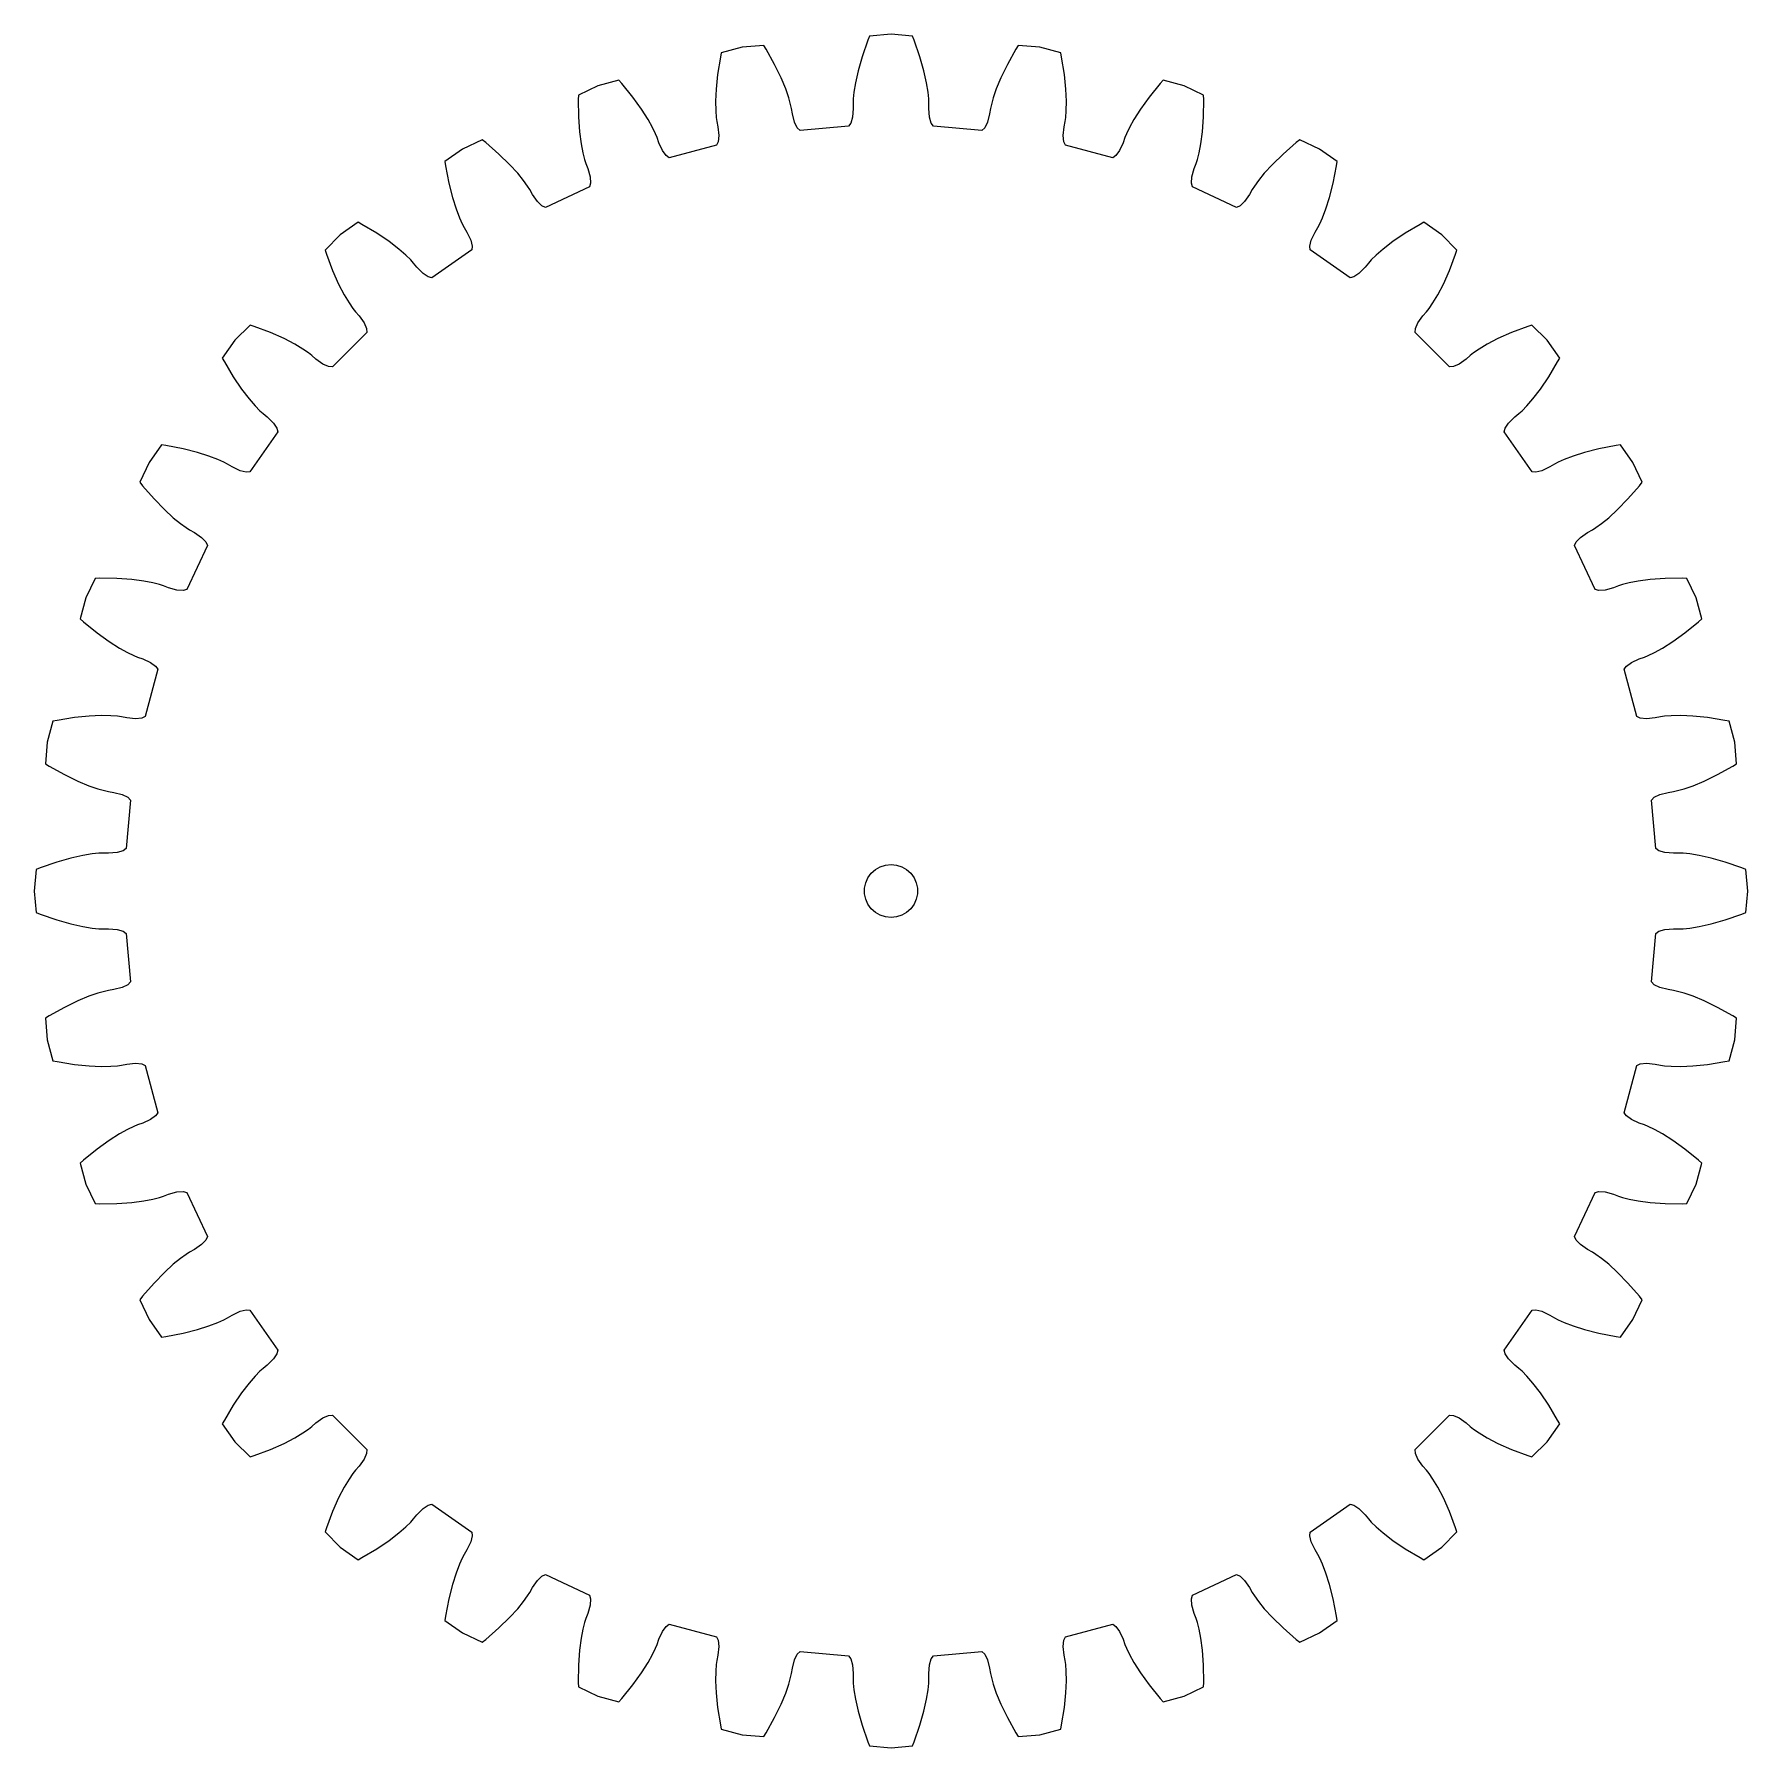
# Model space of a CAD drawing. Header units: metres. Extents: x -48.4 to 48.4, y -48.4 to 48.4.
import ezdxf

# ---------------------------------------------------------------- set-up
doc = ezdxf.new("R2010")
doc.units = ezdxf.units.M

msp = doc.modelspace()

# ---------------------------------------------------------------- linework, layer by layer
for p, q in [((0, 48.383), (-1.218, 48.277)), ((1.218, 48.277), (0, 48.383)), ((-8.402, 47.648), (-9.582, 47.332)), ((-7.184, 47.755), (-8.402, 47.648)), ((-7.049, 47.542), (-7.184, 47.755)), ((-6.57, 46.681), (-7.049, 47.542)), ((-1.314, 48.044), (-1.635, 47.113)), ((-1.218, 48.277), (-1.314, 48.044)), ((1.314, 48.044), (1.218, 48.277)), ((1.635, 47.113), (1.314, 48.044)), ((7.049, 47.542), (6.57, 46.681)), ((7.184, 47.755), (7.049, 47.542)), ((8.402, 47.648), (7.184, 47.755)), ((9.582, 47.332), (8.402, 47.648)), ((-9.636, 47.086), (-9.792, 46.113)), ((-9.582, 47.332), (-9.636, 47.086)), ((-6.208, 45.929), (-6.57, 46.681)), ((-1.635, 47.113), (-1.862, 46.309)), ((1.862, 46.309), (1.635, 47.113)), ((6.57, 46.681), (6.208, 45.929)), ((9.636, 47.086), (9.582, 47.332)), ((9.792, 46.113), (9.636, 47.086)), ((-15.367, 45.782), (-16.548, 45.465)), ((-15.197, 45.596), (-15.367, 45.782)), ((-14.577, 44.831), (-15.197, 45.596)), ((-9.792, 46.113), (-9.875, 45.282)), ((-5.948, 45.296), (-6.208, 45.929)), ((-2.008, 45.641), (-2.092, 45.114)), ((-1.862, 46.309), (-2.008, 45.641)), ((2.008, 45.641), (1.862, 46.309)), ((2.092, 45.114), (2.008, 45.641)), ((6.208, 45.929), (5.948, 45.296)), ((9.875, 45.282), (9.792, 46.113)), ((15.197, 45.596), (14.577, 44.831)), ((15.367, 45.782), (15.197, 45.596)), ((16.548, 45.465), (15.367, 45.782)), ((-17.656, 44.949), (-17.666, 44.697)), ((-17.666, 44.697), (-17.65, 43.712)), ((-16.548, 45.465), (-17.656, 44.949)), ((-14.089, 44.153), (-14.577, 44.831)), ((-9.875, 45.282), (-9.903, 44.599)), ((-9.903, 44.599), (-9.895, 44.066)), ((-5.773, 44.792), (-5.948, 45.296)), ((-5.67, 44.424), (-5.773, 44.792)), ((-2.13, 44.733), (-2.14, 44.501)), ((-2.092, 45.114), (-2.13, 44.733)), ((2.13, 44.733), (2.092, 45.114)), ((2.14, 44.501), (2.13, 44.733)), ((5.773, 44.792), (5.67, 44.424)), ((5.948, 45.296), (5.773, 44.792)), ((9.903, 44.599), (9.875, 45.282)), ((9.895, 44.066), (9.903, 44.599)), ((14.577, 44.831), (14.089, 44.153)), ((17.656, 44.949), (16.548, 45.465)), ((17.65, 43.712), (17.666, 44.697)), ((17.666, 44.697), (17.656, 44.949)), ((-17.65, 43.712), (-17.588, 42.88)), ((-13.723, 43.575), (-14.089, 44.153)), ((-13.464, 43.109), (-13.723, 43.575)), ((-9.895, 44.066), (-9.866, 43.684)), ((-9.866, 43.684), (-9.835, 43.453)), ((-5.62, 44.196), (-5.67, 44.424)), ((-5.571, 43.893), (-5.62, 44.196)), ((-5.449, 43.417), (-5.571, 43.893)), ((-2.173, 43.704), (-2.267, 43.369)), ((-2.135, 44.193), (-2.173, 43.704)), ((-2.14, 44.501), (-2.135, 44.193)), ((2.135, 44.193), (2.14, 44.501)), ((2.173, 43.704), (2.135, 44.193)), ((2.267, 43.369), (2.173, 43.704)), ((5.571, 43.893), (5.449, 43.417)), ((5.62, 44.196), (5.571, 43.893)), ((5.67, 44.424), (5.62, 44.196)), ((9.835, 43.453), (9.866, 43.684)), ((9.866, 43.684), (9.895, 44.066)), ((13.723, 43.575), (13.464, 43.109)), ((14.089, 44.153), (13.723, 43.575)), ((17.588, 42.88), (17.65, 43.712)), ((-17.588, 42.88), (-17.497, 42.202)), ((-13.298, 42.764), (-13.464, 43.109)), ((-13.209, 42.549), (-13.298, 42.764)), ((-9.835, 43.453), (-9.777, 43.151)), ((-9.777, 43.151), (-9.729, 42.662)), ((-9.729, 42.662), (-9.764, 42.317)), ((-5.298, 43.104), (-5.449, 43.417)), ((-5.139, 42.956), (-5.298, 43.104)), ((-2.398, 43.196), (-5.139, 42.956)), ((-2.267, 43.369), (-2.398, 43.196)), ((2.398, 43.196), (2.267, 43.369)), ((5.139, 42.956), (2.398, 43.196)), ((5.298, 43.104), (5.139, 42.956)), ((5.449, 43.417), (5.298, 43.104)), ((9.729, 42.662), (9.777, 43.151)), ((9.764, 42.317), (9.729, 42.662)), ((9.777, 43.151), (9.835, 43.453)), ((13.298, 42.764), (13.209, 42.549)), ((13.464, 43.109), (13.298, 42.764)), ((17.497, 42.202), (17.588, 42.88)), ((-24.192, 41.901), (-25.193, 41.2)), ((-23.084, 42.418), (-24.192, 41.901)), ((-22.884, 42.264), (-23.084, 42.418)), ((-22.14, 41.618), (-22.884, 42.264)), ((-21.542, 41.036), (-22.14, 41.618)), ((-17.497, 42.202), (-17.396, 41.678)), ((-17.396, 41.678), (-17.302, 41.307)), ((-13.109, 42.258), (-13.209, 42.549)), ((-12.905, 41.811), (-13.109, 42.258)), ((-12.703, 41.529), (-12.905, 41.811)), ((-9.863, 42.123), (-12.52, 41.411)), ((-9.764, 42.317), (-9.863, 42.123)), ((9.863, 42.123), (9.764, 42.317)), ((12.52, 41.411), (9.863, 42.123)), ((12.905, 41.811), (12.703, 41.529)), ((13.109, 42.258), (12.905, 41.811)), ((13.209, 42.549), (13.109, 42.258)), ((17.302, 41.307), (17.396, 41.678)), ((17.396, 41.678), (17.497, 42.202)), ((22.14, 41.618), (21.542, 41.036)), ((22.884, 42.264), (22.14, 41.618)), ((23.084, 42.418), (22.884, 42.264)), ((24.192, 41.901), (23.084, 42.418)), ((25.193, 41.2), (24.192, 41.901)), ((-25.193, 41.2), (-25.16, 40.95)), ((-25.16, 40.95), (-24.973, 39.983)), ((-21.081, 40.53), (-21.542, 41.036)), ((-17.302, 41.307), (-17.231, 41.085)), ((-17.231, 41.085), (-17.121, 40.798)), ((-17.121, 40.798), (-16.99, 40.325)), ((-12.52, 41.411), (-12.703, 41.529)), ((12.703, 41.529), (12.52, 41.411)), ((16.99, 40.325), (17.121, 40.798)), ((17.121, 40.798), (17.231, 41.085)), ((17.231, 41.085), (17.302, 41.307)), ((21.542, 41.036), (21.081, 40.53)), ((24.973, 39.983), (25.16, 40.95)), ((25.16, 40.95), (25.193, 41.2)), ((-24.973, 39.983), (-24.767, 39.174)), ((-20.745, 40.116), (-21.081, 40.53)), ((-20.522, 39.805), (-20.745, 40.116)), ((-20.397, 39.609), (-20.522, 39.805)), ((-17.027, 39.77), (-19.521, 38.607)), ((-16.964, 39.979), (-17.027, 39.77)), ((-16.99, 40.325), (-16.964, 39.979)), ((16.964, 39.979), (16.99, 40.325)), ((17.027, 39.77), (16.964, 39.979)), ((19.521, 38.607), (17.027, 39.77)), ((20.522, 39.805), (20.397, 39.609)), ((20.745, 40.116), (20.522, 39.805)), ((21.081, 40.53), (20.745, 40.116)), ((24.767, 39.174), (24.973, 39.983)), ((-24.767, 39.174), (-24.56, 38.522)), ((-20.248, 39.34), (-20.397, 39.609)), ((-19.969, 38.935), (-20.248, 39.34)), ((-19.721, 38.693), (-19.969, 38.935)), ((19.969, 38.935), (19.721, 38.693)), ((20.248, 39.34), (19.969, 38.935)), ((20.397, 39.609), (20.248, 39.34)), ((24.56, 38.522), (24.767, 39.174)), ((-30.099, 37.765), (-31.1, 37.064)), ((-29.875, 37.648), (-30.099, 37.765)), ((-24.56, 38.522), (-24.369, 38.024)), ((-24.369, 38.024), (-24.212, 37.675)), ((-19.521, 38.607), (-19.721, 38.693)), ((19.721, 38.693), (19.521, 38.607)), ((24.212, 37.675), (24.369, 38.024)), ((24.369, 38.024), (24.56, 38.522)), ((30.099, 37.765), (29.875, 37.648)), ((31.1, 37.064), (30.099, 37.765)), ((-31.1, 37.064), (-31.964, 36.199)), ((-29.031, 37.142), (-29.875, 37.648)), ((-28.341, 36.671), (-29.031, 37.142)), ((-24.212, 37.675), (-24.104, 37.469)), ((-24.104, 37.469), (-23.946, 37.205)), ((-23.946, 37.205), (-23.734, 36.762)), ((23.734, 36.762), (23.946, 37.205)), ((23.946, 37.205), (24.104, 37.469)), ((24.104, 37.469), (24.212, 37.675)), ((29.031, 37.142), (28.341, 36.671)), ((29.875, 37.648), (29.031, 37.142)), ((31.964, 36.199), (31.1, 37.064)), ((-31.964, 36.199), (-31.888, 35.959)), ((-31.888, 35.959), (-31.536, 35.039)), ((-27.799, 36.254), (-28.341, 36.671)), ((-27.396, 35.904), (-27.799, 36.254)), ((-27.122, 35.637), (-27.396, 35.904)), ((-23.675, 36.209), (-25.928, 34.631)), ((-23.734, 36.762), (-23.648, 36.425)), ((-23.648, 36.425), (-23.675, 36.209)), ((23.648, 36.425), (23.734, 36.762)), ((23.675, 36.209), (23.648, 36.425)), ((25.928, 34.631), (23.675, 36.209)), ((27.396, 35.904), (27.122, 35.637)), ((27.799, 36.254), (27.396, 35.904)), ((28.341, 36.671), (27.799, 36.254)), ((31.536, 35.039), (31.888, 35.959)), ((31.888, 35.959), (31.964, 36.199)), ((-31.536, 35.039), (-31.193, 34.278)), ((-26.965, 35.465), (-27.122, 35.637)), ((-26.771, 35.227), (-26.965, 35.465)), ((-26.427, 34.876), (-26.771, 35.227)), ((-26.141, 34.68), (-26.427, 34.876)), ((26.427, 34.876), (26.141, 34.68)), ((26.771, 35.227), (26.427, 34.876)), ((26.965, 35.465), (26.771, 35.227)), ((27.122, 35.637), (26.965, 35.465)), ((31.193, 34.278), (31.536, 35.039)), ((-31.193, 34.278), (-30.876, 33.672)), ((-25.928, 34.631), (-26.141, 34.68)), ((26.141, 34.68), (25.928, 34.631)), ((30.876, 33.672), (31.193, 34.278)), ((-30.876, 33.672), (-30.602, 33.215)), ((-30.602, 33.215), (-30.386, 32.898)), ((30.386, 32.898), (30.602, 33.215)), ((30.602, 33.215), (30.876, 33.672)), ((-36.199, 31.964), (-37.064, 31.1)), ((-35.959, 31.888), (-36.199, 31.964)), ((-30.386, 32.898), (-30.244, 32.714)), ((-30.244, 32.714), (-30.043, 32.482)), ((-30.043, 32.482), (-29.757, 32.082)), ((-29.757, 32.082), (-29.614, 31.766)), ((29.614, 31.766), (29.757, 32.082)), ((29.757, 32.082), (30.043, 32.482)), ((30.043, 32.482), (30.244, 32.714)), ((30.244, 32.714), (30.386, 32.898)), ((36.199, 31.964), (35.959, 31.888)), ((37.064, 31.1), (36.199, 31.964)), ((-37.064, 31.1), (-37.765, 30.099)), ((-35.039, 31.536), (-35.959, 31.888)), ((-34.278, 31.193), (-35.039, 31.536)), ((-33.672, 30.876), (-34.278, 31.193)), ((-29.603, 31.548), (-31.548, 29.603)), ((-29.614, 31.766), (-29.603, 31.548)), ((29.603, 31.548), (29.614, 31.766)), ((31.548, 29.603), (29.603, 31.548)), ((34.278, 31.193), (33.672, 30.876)), ((35.039, 31.536), (34.278, 31.193)), ((35.959, 31.888), (35.039, 31.536)), ((37.765, 30.099), (37.064, 31.1)), ((-37.765, 30.099), (-37.648, 29.875)), ((-33.215, 30.602), (-33.672, 30.876)), ((-32.898, 30.386), (-33.215, 30.602)), ((-32.714, 30.244), (-32.898, 30.386)), ((-32.482, 30.043), (-32.714, 30.244)), ((-32.082, 29.757), (-32.482, 30.043)), ((32.482, 30.043), (32.082, 29.757)), ((32.714, 30.244), (32.482, 30.043)), ((32.898, 30.386), (32.714, 30.244)), ((33.215, 30.602), (32.898, 30.386)), ((33.672, 30.876), (33.215, 30.602)), ((37.648, 29.875), (37.765, 30.099)), ((-37.648, 29.875), (-37.142, 29.031)), ((-37.142, 29.031), (-36.671, 28.341)), ((-31.766, 29.614), (-32.082, 29.757)), ((-31.548, 29.603), (-31.766, 29.614)), ((31.766, 29.614), (31.548, 29.603)), ((32.082, 29.757), (31.766, 29.614)), ((36.671, 28.341), (37.142, 29.031)), ((37.142, 29.031), (37.648, 29.875)), ((-36.671, 28.341), (-36.254, 27.799)), ((36.254, 27.799), (36.671, 28.341)), ((-36.254, 27.799), (-35.904, 27.396)), ((-35.904, 27.396), (-35.637, 27.122)), ((-35.637, 27.122), (-35.465, 26.965)), ((35.465, 26.965), (35.637, 27.122)), ((35.637, 27.122), (35.904, 27.396)), ((35.904, 27.396), (36.254, 27.799)), ((-35.465, 26.965), (-35.227, 26.771)), ((-35.227, 26.771), (-34.876, 26.427)), ((-34.876, 26.427), (-34.68, 26.141)), ((-34.68, 26.141), (-34.631, 25.928)), ((34.631, 25.928), (34.68, 26.141)), ((34.68, 26.141), (34.876, 26.427)), ((34.876, 26.427), (35.227, 26.771)), ((35.227, 26.771), (35.465, 26.965)), ((-41.2, 25.193), (-41.901, 24.192)), ((-40.95, 25.16), (-41.2, 25.193)), ((-39.983, 24.973), (-40.95, 25.16)), ((-34.631, 25.928), (-36.209, 23.675)), ((36.209, 23.675), (34.631, 25.928)), ((40.95, 25.16), (39.983, 24.973)), ((41.2, 25.193), (40.95, 25.16)), ((41.901, 24.192), (41.2, 25.193)), ((-41.901, 24.192), (-42.418, 23.084)), ((-39.174, 24.767), (-39.983, 24.973)), ((-38.522, 24.56), (-39.174, 24.767)), ((-38.024, 24.369), (-38.522, 24.56)), ((-37.675, 24.212), (-38.024, 24.369)), ((-37.469, 24.104), (-37.675, 24.212)), ((37.675, 24.212), (37.469, 24.104)), ((38.024, 24.369), (37.675, 24.212)), ((38.522, 24.56), (38.024, 24.369)), ((39.174, 24.767), (38.522, 24.56)), ((39.983, 24.973), (39.174, 24.767)), ((42.418, 23.084), (41.901, 24.192)), ((-37.205, 23.946), (-37.469, 24.104)), ((-36.762, 23.734), (-37.205, 23.946)), ((-36.425, 23.648), (-36.762, 23.734)), ((-36.209, 23.675), (-36.425, 23.648)), ((36.425, 23.648), (36.209, 23.675)), ((36.762, 23.734), (36.425, 23.648)), ((37.205, 23.946), (36.762, 23.734)), ((37.469, 24.104), (37.205, 23.946)), ((-42.418, 23.084), (-42.264, 22.884)), ((-42.264, 22.884), (-41.618, 22.14)), ((41.618, 22.14), (42.264, 22.884)), ((42.264, 22.884), (42.418, 23.084)), ((-41.618, 22.14), (-41.036, 21.542)), ((-41.036, 21.542), (-40.53, 21.081)), ((40.53, 21.081), (41.036, 21.542)), ((41.036, 21.542), (41.618, 22.14)), ((-40.53, 21.081), (-40.116, 20.745)), ((-40.116, 20.745), (-39.805, 20.522)), ((-39.805, 20.522), (-39.609, 20.397)), ((-39.609, 20.397), (-39.34, 20.248)), ((39.34, 20.248), (39.609, 20.397)), ((39.609, 20.397), (39.805, 20.522)), ((39.805, 20.522), (40.116, 20.745)), ((40.116, 20.745), (40.53, 21.081)), ((-38.607, 19.521), (-39.77, 17.027)), ((-39.34, 20.248), (-38.935, 19.969)), ((-38.935, 19.969), (-38.693, 19.721)), ((-38.693, 19.721), (-38.607, 19.521)), ((38.607, 19.521), (38.693, 19.721)), ((39.77, 17.027), (38.607, 19.521)), ((38.693, 19.721), (38.935, 19.969)), ((38.935, 19.969), (39.34, 20.248)), ((-44.949, 17.656), (-45.465, 16.548)), ((-44.697, 17.666), (-44.949, 17.656)), ((-43.712, 17.65), (-44.697, 17.666)), ((-42.88, 17.588), (-43.712, 17.65)), ((-42.202, 17.497), (-42.88, 17.588)), ((-41.678, 17.396), (-42.202, 17.497)), ((42.202, 17.497), (41.678, 17.396)), ((42.88, 17.588), (42.202, 17.497)), ((43.712, 17.65), (42.88, 17.588)), ((44.697, 17.666), (43.712, 17.65)), ((44.949, 17.656), (44.697, 17.666)), ((45.465, 16.548), (44.949, 17.656)), ((-45.465, 16.548), (-45.782, 15.367)), ((-41.307, 17.302), (-41.678, 17.396)), ((-41.085, 17.231), (-41.307, 17.302)), ((-40.798, 17.121), (-41.085, 17.231)), ((-40.325, 16.99), (-40.798, 17.121)), ((-39.979, 16.964), (-40.325, 16.99)), ((-39.77, 17.027), (-39.979, 16.964)), ((39.979, 16.964), (39.77, 17.027)), ((40.325, 16.99), (39.979, 16.964)), ((40.798, 17.121), (40.325, 16.99)), ((41.085, 17.231), (40.798, 17.121)), ((41.307, 17.302), (41.085, 17.231)), ((41.678, 17.396), (41.307, 17.302)), ((45.782, 15.367), (45.465, 16.548)), ((-45.782, 15.367), (-45.596, 15.197)), ((-45.596, 15.197), (-44.831, 14.577)), ((-44.831, 14.577), (-44.153, 14.089)), ((44.153, 14.089), (44.831, 14.577)), ((44.831, 14.577), (45.596, 15.197)), ((45.596, 15.197), (45.782, 15.367)), ((-44.153, 14.089), (-43.575, 13.723)), ((-43.575, 13.723), (-43.109, 13.464)), ((43.109, 13.464), (43.575, 13.723)), ((43.575, 13.723), (44.153, 14.089)), ((-43.109, 13.464), (-42.764, 13.298)), ((-42.764, 13.298), (-42.549, 13.209)), ((-42.549, 13.209), (-42.258, 13.109)), ((-42.258, 13.109), (-41.811, 12.905)), ((-41.811, 12.905), (-41.529, 12.703)), ((-41.529, 12.703), (-41.411, 12.52)), ((41.411, 12.52), (41.529, 12.703)), ((41.529, 12.703), (41.811, 12.905)), ((41.811, 12.905), (42.258, 13.109)), ((42.258, 13.109), (42.549, 13.209)), ((42.549, 13.209), (42.764, 13.298)), ((42.764, 13.298), (43.109, 13.464)), ((-41.411, 12.52), (-42.123, 9.863)), ((42.123, 9.863), (41.411, 12.52)), ((-46.113, 9.792), (-47.086, 9.636)), ((-45.282, 9.875), (-46.113, 9.792)), ((-44.599, 9.903), (-45.282, 9.875)), ((-44.066, 9.895), (-44.599, 9.903)), ((-43.684, 9.866), (-44.066, 9.895)), ((-43.453, 9.835), (-43.684, 9.866)), ((-43.151, 9.777), (-43.453, 9.835)), ((-42.662, 9.729), (-43.151, 9.777)), ((-42.317, 9.764), (-42.662, 9.729)), ((-42.123, 9.863), (-42.317, 9.764)), ((42.317, 9.764), (42.123, 9.863)), ((42.662, 9.729), (42.317, 9.764)), ((43.151, 9.777), (42.662, 9.729)), ((43.453, 9.835), (43.151, 9.777)), ((43.684, 9.866), (43.453, 9.835)), ((44.066, 9.895), (43.684, 9.866)), ((44.599, 9.903), (44.066, 9.895)), ((45.282, 9.875), (44.599, 9.903)), ((46.113, 9.792), (45.282, 9.875)), ((47.086, 9.636), (46.113, 9.792)), ((-47.332, 9.582), (-47.648, 8.402)), ((-47.086, 9.636), (-47.332, 9.582)), ((47.332, 9.582), (47.086, 9.636)), ((47.648, 8.402), (47.332, 9.582)), ((-47.648, 8.402), (-47.755, 7.184)), ((47.755, 7.184), (47.648, 8.402)), ((-47.755, 7.184), (-47.542, 7.049)), ((-47.542, 7.049), (-46.681, 6.57)), ((46.681, 6.57), (47.542, 7.049)), ((47.542, 7.049), (47.755, 7.184)), ((-46.681, 6.57), (-45.929, 6.208)), ((-45.929, 6.208), (-45.296, 5.948)), ((-45.296, 5.948), (-44.792, 5.773)), ((44.792, 5.773), (45.296, 5.948)), ((45.296, 5.948), (45.929, 6.208)), ((45.929, 6.208), (46.681, 6.57)), ((-44.792, 5.773), (-44.424, 5.67)), ((-44.424, 5.67), (-44.196, 5.62)), ((-44.196, 5.62), (-43.893, 5.571)), ((-43.893, 5.571), (-43.417, 5.449)), ((-43.417, 5.449), (-43.104, 5.298)), ((-42.956, 5.139), (-43.196, 2.398)), ((-43.104, 5.298), (-42.956, 5.139)), ((42.956, 5.139), (43.104, 5.298)), ((43.196, 2.398), (42.956, 5.139)), ((43.104, 5.298), (43.417, 5.449)), ((43.417, 5.449), (43.893, 5.571)), ((43.893, 5.571), (44.196, 5.62)), ((44.196, 5.62), (44.424, 5.67)), ((44.424, 5.67), (44.792, 5.773)), ((-45.641, 2.008), (-46.309, 1.862)), ((-45.114, 2.092), (-45.641, 2.008)), ((-44.733, 2.13), (-45.114, 2.092)), ((-44.501, 2.14), (-44.733, 2.13)), ((-44.193, 2.135), (-44.501, 2.14)), ((-43.704, 2.173), (-44.193, 2.135)), ((-43.369, 2.267), (-43.704, 2.173)), ((-43.196, 2.398), (-43.369, 2.267)), ((43.369, 2.267), (43.196, 2.398)), ((43.704, 2.173), (43.369, 2.267)), ((44.193, 2.135), (43.704, 2.173)), ((44.501, 2.14), (44.193, 2.135)), ((44.733, 2.13), (44.501, 2.14)), ((45.114, 2.092), (44.733, 2.13)), ((45.641, 2.008), (45.114, 2.092)), ((46.309, 1.862), (45.641, 2.008)), ((-48.277, 1.218), (-48.383, 0)), ((-48.044, 1.314), (-48.277, 1.218)), ((-47.113, 1.635), (-48.044, 1.314)), ((-46.309, 1.862), (-47.113, 1.635)), ((-1.299, 0.75), (-1.115, 1.004)), ((-1.115, 1.004), (-0.882, 1.214)), ((-0.882, 1.214), (-0.61, 1.37)), ((-0.61, 1.37), (-0.312, 1.467)), ((-0.312, 1.467), (0, 1.5)), ((0, 1.5), (0.312, 1.467)), ((0.312, 1.467), (0.61, 1.37)), ((0.61, 1.37), (0.882, 1.214)), ((0.882, 1.214), (1.115, 1.004)), ((1.115, 1.004), (1.299, 0.75)), ((47.113, 1.635), (46.309, 1.862)), ((48.044, 1.314), (47.113, 1.635)), ((48.277, 1.218), (48.044, 1.314)), ((48.383, 0), (48.277, 1.218)), ((-1.492, 0.157), (-1.427, 0.464)), ((-1.492, -0.157), (-1.492, 0.157)), ((-1.427, 0.464), (-1.299, 0.75)), ((1.299, 0.75), (1.427, 0.464)), ((1.427, 0.464), (1.492, 0.157)), ((1.492, 0.157), (1.492, -0.157)), ((48.277, -1.218), (48.383, 0)), ((-48.383, 0), (-48.277, -1.218)), ((-1.427, -0.464), (-1.492, -0.157)), ((-1.299, -0.75), (-1.427, -0.464)), ((-1.115, -1.004), (-1.299, -0.75)), ((1.299, -0.75), (1.115, -1.004)), ((1.427, -0.464), (1.299, -0.75)), ((1.492, -0.157), (1.427, -0.464)), ((-48.277, -1.218), (-48.044, -1.314)), ((-48.044, -1.314), (-47.113, -1.635)), ((-47.113, -1.635), (-46.309, -1.862)), ((-46.309, -1.862), (-45.641, -2.008)), ((-0.882, -1.214), (-1.115, -1.004)), ((-0.61, -1.37), (-0.882, -1.214)), ((-0.312, -1.467), (-0.61, -1.37)), ((0, -1.5), (-0.312, -1.467)), ((0.312, -1.467), (0, -1.5)), ((0.61, -1.37), (0.312, -1.467)), ((0.882, -1.214), (0.61, -1.37)), ((1.115, -1.004), (0.882, -1.214)), ((45.641, -2.008), (46.309, -1.862)), ((46.309, -1.862), (47.113, -1.635)), ((47.113, -1.635), (48.044, -1.314)), ((48.044, -1.314), (48.277, -1.218)), ((-45.641, -2.008), (-45.114, -2.092)), ((-45.114, -2.092), (-44.733, -2.13)), ((-44.733, -2.13), (-44.501, -2.14)), ((-44.501, -2.14), (-44.193, -2.135)), ((-44.193, -2.135), (-43.704, -2.173)), ((-43.704, -2.173), (-43.369, -2.267)), ((-43.369, -2.267), (-43.196, -2.398)), ((-43.196, -2.398), (-42.956, -5.139)), ((42.956, -5.139), (43.196, -2.398)), ((43.196, -2.398), (43.369, -2.267)), ((43.369, -2.267), (43.704, -2.173)), ((43.704, -2.173), (44.193, -2.135)), ((44.193, -2.135), (44.501, -2.14)), ((44.501, -2.14), (44.733, -2.13)), ((44.733, -2.13), (45.114, -2.092)), ((45.114, -2.092), (45.641, -2.008)), ((-44.792, -5.773), (-45.296, -5.948)), ((-44.424, -5.67), (-44.792, -5.773)), ((-44.196, -5.62), (-44.424, -5.67)), ((-43.893, -5.571), (-44.196, -5.62)), ((-43.417, -5.449), (-43.893, -5.571)), ((-43.104, -5.298), (-43.417, -5.449)), ((-42.956, -5.139), (-43.104, -5.298)), ((43.104, -5.298), (42.956, -5.139)), ((43.417, -5.449), (43.104, -5.298)), ((43.893, -5.571), (43.417, -5.449)), ((44.196, -5.62), (43.893, -5.571)), ((44.424, -5.67), (44.196, -5.62)), ((44.792, -5.773), (44.424, -5.67)), ((45.296, -5.948), (44.792, -5.773)), ((-46.681, -6.57), (-47.542, -7.049)), ((-45.929, -6.208), (-46.681, -6.57)), ((-45.296, -5.948), (-45.929, -6.208)), ((45.929, -6.208), (45.296, -5.948)), ((46.681, -6.57), (45.929, -6.208)), ((47.542, -7.049), (46.681, -6.57)), ((-47.542, -7.049), (-47.755, -7.184)), ((-47.755, -7.184), (-47.648, -8.402)), ((47.755, -7.184), (47.542, -7.049)), ((47.648, -8.402), (47.755, -7.184)), ((-47.648, -8.402), (-47.332, -9.582)), ((47.332, -9.582), (47.648, -8.402)), ((-47.332, -9.582), (-47.086, -9.636)), ((-47.086, -9.636), (-46.113, -9.792)), ((46.113, -9.792), (47.086, -9.636)), ((47.086, -9.636), (47.332, -9.582)), ((-46.113, -9.792), (-45.282, -9.875)), ((-45.282, -9.875), (-44.599, -9.903)), ((-44.599, -9.903), (-44.066, -9.895)), ((-44.066, -9.895), (-43.684, -9.866)), ((-43.684, -9.866), (-43.453, -9.835)), ((-43.453, -9.835), (-43.151, -9.777)), ((-43.151, -9.777), (-42.662, -9.729)), ((-42.662, -9.729), (-42.317, -9.764)), ((-42.317, -9.764), (-42.123, -9.863)), ((-42.123, -9.863), (-41.411, -12.52)), ((41.411, -12.52), (42.123, -9.863)), ((42.123, -9.863), (42.317, -9.764)), ((42.317, -9.764), (42.662, -9.729)), ((42.662, -9.729), (43.151, -9.777)), ((43.151, -9.777), (43.453, -9.835)), ((43.453, -9.835), (43.684, -9.866)), ((43.684, -9.866), (44.066, -9.895)), ((44.066, -9.895), (44.599, -9.903)), ((44.599, -9.903), (45.282, -9.875)), ((45.282, -9.875), (46.113, -9.792)), ((-41.411, -12.52), (-41.529, -12.703)), ((41.529, -12.703), (41.411, -12.52)), ((-43.109, -13.464), (-43.575, -13.723)), ((-42.764, -13.298), (-43.109, -13.464)), ((-42.549, -13.209), (-42.764, -13.298)), ((-42.258, -13.109), (-42.549, -13.209)), ((-41.811, -12.905), (-42.258, -13.109)), ((-41.529, -12.703), (-41.811, -12.905)), ((41.811, -12.905), (41.529, -12.703)), ((42.258, -13.109), (41.811, -12.905)), ((42.549, -13.209), (42.258, -13.109)), ((42.764, -13.298), (42.549, -13.209)), ((43.109, -13.464), (42.764, -13.298)), ((43.575, -13.723), (43.109, -13.464)), ((-44.153, -14.089), (-44.831, -14.577)), ((-43.575, -13.723), (-44.153, -14.089)), ((44.153, -14.089), (43.575, -13.723)), ((44.831, -14.577), (44.153, -14.089)), ((-45.596, -15.197), (-45.782, -15.367)), ((-45.782, -15.367), (-45.465, -16.548)), ((-44.831, -14.577), (-45.596, -15.197)), ((45.596, -15.197), (44.831, -14.577)), ((45.465, -16.548), (45.782, -15.367)), ((45.782, -15.367), (45.596, -15.197)), ((-45.465, -16.548), (-44.949, -17.656)), ((-42.202, -17.497), (-41.678, -17.396)), ((-41.678, -17.396), (-41.307, -17.302)), ((-41.307, -17.302), (-41.085, -17.231)), ((-41.085, -17.231), (-40.798, -17.121)), ((-40.798, -17.121), (-40.325, -16.99)), ((-40.325, -16.99), (-39.979, -16.964)), ((-39.979, -16.964), (-39.77, -17.027)), ((-39.77, -17.027), (-38.607, -19.521)), ((38.607, -19.521), (39.77, -17.027)), ((39.77, -17.027), (39.979, -16.964)), ((39.979, -16.964), (40.325, -16.99)), ((40.325, -16.99), (40.798, -17.121)), ((40.798, -17.121), (41.085, -17.231)), ((41.085, -17.231), (41.307, -17.302)), ((41.307, -17.302), (41.678, -17.396)), ((41.678, -17.396), (42.202, -17.497)), ((44.949, -17.656), (45.465, -16.548)), ((-44.949, -17.656), (-44.697, -17.666)), ((-44.697, -17.666), (-43.712, -17.65)), ((-43.712, -17.65), (-42.88, -17.588)), ((-42.88, -17.588), (-42.202, -17.497)), ((42.202, -17.497), (42.88, -17.588)), ((42.88, -17.588), (43.712, -17.65)), ((43.712, -17.65), (44.697, -17.666)), ((44.697, -17.666), (44.949, -17.656)), ((-39.34, -20.248), (-39.609, -20.397)), ((-38.935, -19.969), (-39.34, -20.248)), ((-38.693, -19.721), (-38.935, -19.969)), ((-38.607, -19.521), (-38.693, -19.721)), ((38.693, -19.721), (38.607, -19.521)), ((38.935, -19.969), (38.693, -19.721)), ((39.34, -20.248), (38.935, -19.969)), ((39.609, -20.397), (39.34, -20.248)), ((-40.53, -21.081), (-41.036, -21.542)), ((-40.116, -20.745), (-40.53, -21.081)), ((-39.805, -20.522), (-40.116, -20.745)), ((-39.609, -20.397), (-39.805, -20.522)), ((39.805, -20.522), (39.609, -20.397)), ((40.116, -20.745), (39.805, -20.522)), ((40.53, -21.081), (40.116, -20.745)), ((41.036, -21.542), (40.53, -21.081)), ((-41.618, -22.14), (-42.264, -22.884)), ((-41.036, -21.542), (-41.618, -22.14)), ((41.618, -22.14), (41.036, -21.542)), ((42.264, -22.884), (41.618, -22.14)), ((-42.264, -22.884), (-42.418, -23.084)), ((-42.418, -23.084), (-41.901, -24.192)), ((41.901, -24.192), (42.418, -23.084)), ((42.418, -23.084), (42.264, -22.884)), ((-37.675, -24.212), (-37.469, -24.104)), ((-37.469, -24.104), (-37.205, -23.946)), ((-37.205, -23.946), (-36.762, -23.734)), ((-36.762, -23.734), (-36.425, -23.648)), ((-36.425, -23.648), (-36.209, -23.675)), ((-36.209, -23.675), (-34.631, -25.928)), ((34.631, -25.928), (36.209, -23.675)), ((36.209, -23.675), (36.425, -23.648)), ((36.425, -23.648), (36.762, -23.734)), ((36.762, -23.734), (37.205, -23.946)), ((37.205, -23.946), (37.469, -24.104)), ((37.469, -24.104), (37.675, -24.212)), ((41.2, -25.193), (41.901, -24.192)), ((-41.901, -24.192), (-41.2, -25.193)), ((-40.95, -25.16), (-39.983, -24.973)), ((-39.983, -24.973), (-39.174, -24.767)), ((-39.174, -24.767), (-38.522, -24.56)), ((-38.522, -24.56), (-38.024, -24.369)), ((-38.024, -24.369), (-37.675, -24.212)), ((37.675, -24.212), (38.024, -24.369)), ((38.024, -24.369), (38.522, -24.56)), ((38.522, -24.56), (39.174, -24.767)), ((39.174, -24.767), (39.983, -24.973)), ((39.983, -24.973), (40.95, -25.16)), ((-41.2, -25.193), (-40.95, -25.16)), ((-34.631, -25.928), (-34.68, -26.141)), ((34.68, -26.141), (34.631, -25.928)), ((40.95, -25.16), (41.2, -25.193)), ((-35.465, -26.965), (-35.637, -27.122)), ((-35.227, -26.771), (-35.465, -26.965)), ((-34.876, -26.427), (-35.227, -26.771)), ((-34.68, -26.141), (-34.876, -26.427)), ((34.876, -26.427), (34.68, -26.141)), ((35.227, -26.771), (34.876, -26.427)), ((35.465, -26.965), (35.227, -26.771)), ((35.637, -27.122), (35.465, -26.965)), ((-36.254, -27.799), (-36.671, -28.341)), ((-35.904, -27.396), (-36.254, -27.799)), ((-35.637, -27.122), (-35.904, -27.396)), ((35.904, -27.396), (35.637, -27.122)), ((36.254, -27.799), (35.904, -27.396)), ((36.671, -28.341), (36.254, -27.799)), ((-36.671, -28.341), (-37.142, -29.031)), ((37.142, -29.031), (36.671, -28.341)), ((-37.648, -29.875), (-37.765, -30.099)), ((-37.142, -29.031), (-37.648, -29.875)), ((-32.482, -30.043), (-32.082, -29.757)), ((-32.082, -29.757), (-31.766, -29.614)), ((-31.766, -29.614), (-31.548, -29.603)), ((-31.548, -29.603), (-29.603, -31.548)), ((29.603, -31.548), (31.548, -29.603)), ((31.548, -29.603), (31.766, -29.614)), ((31.766, -29.614), (32.082, -29.757)), ((32.082, -29.757), (32.482, -30.043)), ((37.648, -29.875), (37.142, -29.031)), ((37.765, -30.099), (37.648, -29.875)), ((-37.765, -30.099), (-37.064, -31.1)), ((-34.278, -31.193), (-33.672, -30.876)), ((-33.672, -30.876), (-33.215, -30.602)), ((-33.215, -30.602), (-32.898, -30.386)), ((-32.898, -30.386), (-32.714, -30.244)), ((-32.714, -30.244), (-32.482, -30.043)), ((32.482, -30.043), (32.714, -30.244)), ((32.714, -30.244), (32.898, -30.386)), ((32.898, -30.386), (33.215, -30.602)), ((33.215, -30.602), (33.672, -30.876)), ((33.672, -30.876), (34.278, -31.193)), ((37.064, -31.1), (37.765, -30.099)), ((-37.064, -31.1), (-36.199, -31.964)), ((-36.199, -31.964), (-35.959, -31.888)), ((-35.959, -31.888), (-35.039, -31.536)), ((-35.039, -31.536), (-34.278, -31.193)), ((-29.614, -31.766), (-29.757, -32.082)), ((-29.603, -31.548), (-29.614, -31.766)), ((29.614, -31.766), (29.603, -31.548)), ((29.757, -32.082), (29.614, -31.766)), ((34.278, -31.193), (35.039, -31.536)), ((35.039, -31.536), (35.959, -31.888)), ((35.959, -31.888), (36.199, -31.964)), ((36.199, -31.964), (37.064, -31.1)), ((-30.386, -32.898), (-30.602, -33.215)), ((-30.244, -32.714), (-30.386, -32.898)), ((-30.043, -32.482), (-30.244, -32.714)), ((-29.757, -32.082), (-30.043, -32.482)), ((30.043, -32.482), (29.757, -32.082)), ((30.244, -32.714), (30.043, -32.482)), ((30.386, -32.898), (30.244, -32.714)), ((30.602, -33.215), (30.386, -32.898)), ((-30.876, -33.672), (-31.193, -34.278)), ((-30.602, -33.215), (-30.876, -33.672)), ((30.876, -33.672), (30.602, -33.215)), ((31.193, -34.278), (30.876, -33.672)), ((-31.193, -34.278), (-31.536, -35.039)), ((-26.427, -34.876), (-26.141, -34.68)), ((-26.141, -34.68), (-25.928, -34.631)), ((-25.928, -34.631), (-23.675, -36.209)), ((23.675, -36.209), (25.928, -34.631)), ((25.928, -34.631), (26.141, -34.68)), ((26.141, -34.68), (26.427, -34.876)), ((31.536, -35.039), (31.193, -34.278)), ((-31.536, -35.039), (-31.888, -35.959)), ((-27.396, -35.904), (-27.122, -35.637)), ((-27.122, -35.637), (-26.965, -35.465)), ((-26.965, -35.465), (-26.771, -35.227)), ((-26.771, -35.227), (-26.427, -34.876)), ((26.427, -34.876), (26.771, -35.227)), ((26.771, -35.227), (26.965, -35.465)), ((26.965, -35.465), (27.122, -35.637)), ((27.122, -35.637), (27.396, -35.904)), ((31.888, -35.959), (31.536, -35.039)), ((-31.888, -35.959), (-31.964, -36.199)), ((-31.964, -36.199), (-31.1, -37.064)), ((-29.031, -37.142), (-28.341, -36.671)), ((-28.341, -36.671), (-27.799, -36.254)), ((-27.799, -36.254), (-27.396, -35.904)), ((-23.734, -36.762), (-23.946, -37.205)), ((-23.648, -36.425), (-23.734, -36.762)), ((-23.675, -36.209), (-23.648, -36.425)), ((23.648, -36.425), (23.675, -36.209)), ((23.734, -36.762), (23.648, -36.425)), ((23.946, -37.205), (23.734, -36.762)), ((27.396, -35.904), (27.799, -36.254)), ((27.799, -36.254), (28.341, -36.671)), ((28.341, -36.671), (29.031, -37.142)), ((31.1, -37.064), (31.964, -36.199)), ((31.964, -36.199), (31.888, -35.959)), ((-31.1, -37.064), (-30.099, -37.765)), ((-30.099, -37.765), (-29.875, -37.648)), ((-29.875, -37.648), (-29.031, -37.142)), ((-24.212, -37.675), (-24.369, -38.024)), ((-24.104, -37.469), (-24.212, -37.675)), ((-23.946, -37.205), (-24.104, -37.469)), ((24.104, -37.469), (23.946, -37.205)), ((24.212, -37.675), (24.104, -37.469)), ((24.369, -38.024), (24.212, -37.675)), ((29.031, -37.142), (29.875, -37.648)), ((29.875, -37.648), (30.099, -37.765)), ((30.099, -37.765), (31.1, -37.064)), ((-24.56, -38.522), (-24.767, -39.174)), ((-24.369, -38.024), (-24.56, -38.522)), ((-19.969, -38.935), (-19.721, -38.693)), ((-19.721, -38.693), (-19.521, -38.607)), ((-19.521, -38.607), (-17.027, -39.77)), ((17.027, -39.77), (19.521, -38.607)), ((19.521, -38.607), (19.721, -38.693)), ((19.721, -38.693), (19.969, -38.935)), ((24.56, -38.522), (24.369, -38.024)), ((24.767, -39.174), (24.56, -38.522)), ((-24.767, -39.174), (-24.973, -39.983)), ((-20.522, -39.805), (-20.397, -39.609)), ((-20.397, -39.609), (-20.248, -39.34)), ((-20.248, -39.34), (-19.969, -38.935)), ((19.969, -38.935), (20.248, -39.34)), ((20.248, -39.34), (20.397, -39.609)), ((20.397, -39.609), (20.522, -39.805)), ((24.973, -39.983), (24.767, -39.174)), ((-24.973, -39.983), (-25.16, -40.95)), ((-21.542, -41.036), (-21.081, -40.53)), ((-21.081, -40.53), (-20.745, -40.116)), ((-20.745, -40.116), (-20.522, -39.805)), ((-16.99, -40.325), (-17.121, -40.798)), ((-17.027, -39.77), (-16.964, -39.979)), ((-16.964, -39.979), (-16.99, -40.325)), ((16.964, -39.979), (17.027, -39.77)), ((16.99, -40.325), (16.964, -39.979)), ((17.121, -40.798), (16.99, -40.325)), ((20.522, -39.805), (20.745, -40.116)), ((20.745, -40.116), (21.081, -40.53)), ((21.081, -40.53), (21.542, -41.036)), ((25.16, -40.95), (24.973, -39.983)), ((-25.16, -40.95), (-25.193, -41.2)), ((-25.193, -41.2), (-24.192, -41.901)), ((-22.14, -41.618), (-21.542, -41.036)), ((-17.302, -41.307), (-17.396, -41.678)), ((-17.231, -41.085), (-17.302, -41.307)), ((-17.121, -40.798), (-17.231, -41.085)), ((-12.905, -41.811), (-12.703, -41.529)), ((-12.703, -41.529), (-12.52, -41.411)), ((-12.52, -41.411), (-9.863, -42.123)), ((9.863, -42.123), (12.52, -41.411)), ((12.52, -41.411), (12.703, -41.529)), ((12.703, -41.529), (12.905, -41.811)), ((17.231, -41.085), (17.121, -40.798)), ((17.302, -41.307), (17.231, -41.085)), ((17.396, -41.678), (17.302, -41.307)), ((21.542, -41.036), (22.14, -41.618)), ((24.192, -41.901), (25.193, -41.2)), ((25.193, -41.2), (25.16, -40.95)), ((-24.192, -41.901), (-23.084, -42.418)), ((-23.084, -42.418), (-22.884, -42.264)), ((-22.884, -42.264), (-22.14, -41.618)), ((-17.497, -42.202), (-17.588, -42.88)), ((-17.396, -41.678), (-17.497, -42.202)), ((-13.298, -42.764), (-13.209, -42.549)), ((-13.209, -42.549), (-13.109, -42.258)), ((-13.109, -42.258), (-12.905, -41.811)), ((-9.863, -42.123), (-9.764, -42.317)), ((-9.764, -42.317), (-9.729, -42.662)), ((9.729, -42.662), (9.764, -42.317)), ((9.764, -42.317), (9.863, -42.123)), ((12.905, -41.811), (13.109, -42.258)), ((13.109, -42.258), (13.209, -42.549)), ((13.209, -42.549), (13.298, -42.764)), ((17.497, -42.202), (17.396, -41.678)), ((17.588, -42.88), (17.497, -42.202)), ((22.14, -41.618), (22.884, -42.264)), ((22.884, -42.264), (23.084, -42.418)), ((23.084, -42.418), (24.192, -41.901)), ((-17.588, -42.88), (-17.65, -43.712)), ((-13.723, -43.575), (-13.464, -43.109)), ((-13.464, -43.109), (-13.298, -42.764)), ((-9.835, -43.453), (-9.866, -43.684)), ((-9.777, -43.151), (-9.835, -43.453)), ((-9.729, -42.662), (-9.777, -43.151)), ((-5.571, -43.893), (-5.449, -43.417)), ((-5.449, -43.417), (-5.298, -43.104)), ((-5.298, -43.104), (-5.139, -42.956)), ((-5.139, -42.956), (-2.398, -43.196)), ((-2.398, -43.196), (-2.267, -43.369)), ((-2.267, -43.369), (-2.173, -43.704)), ((2.173, -43.704), (2.267, -43.369)), ((2.267, -43.369), (2.398, -43.196)), ((2.398, -43.196), (5.139, -42.956)), ((5.139, -42.956), (5.298, -43.104)), ((5.298, -43.104), (5.449, -43.417)), ((5.449, -43.417), (5.571, -43.893)), ((9.777, -43.151), (9.729, -42.662)), ((9.835, -43.453), (9.777, -43.151)), ((9.866, -43.684), (9.835, -43.453)), ((13.298, -42.764), (13.464, -43.109)), ((13.464, -43.109), (13.723, -43.575)), ((17.65, -43.712), (17.588, -42.88)), ((-17.65, -43.712), (-17.666, -44.697)), ((-14.577, -44.831), (-14.089, -44.153)), ((-14.089, -44.153), (-13.723, -43.575)), ((-9.895, -44.066), (-9.903, -44.599)), ((-9.866, -43.684), (-9.895, -44.066)), ((-5.773, -44.792), (-5.67, -44.424)), ((-5.67, -44.424), (-5.62, -44.196)), ((-5.62, -44.196), (-5.571, -43.893)), ((-2.173, -43.704), (-2.135, -44.193)), ((-2.135, -44.193), (-2.14, -44.501)), ((-2.14, -44.501), (-2.13, -44.733)), ((2.13, -44.733), (2.14, -44.501)), ((2.135, -44.193), (2.173, -43.704)), ((2.14, -44.501), (2.135, -44.193)), ((5.571, -43.893), (5.62, -44.196)), ((5.62, -44.196), (5.67, -44.424)), ((5.67, -44.424), (5.773, -44.792)), ((9.895, -44.066), (9.866, -43.684)), ((9.903, -44.599), (9.895, -44.066)), ((13.723, -43.575), (14.089, -44.153)), ((14.089, -44.153), (14.577, -44.831)), ((17.666, -44.697), (17.65, -43.712)), ((-17.666, -44.697), (-17.656, -44.949)), ((-17.656, -44.949), (-16.548, -45.465)), ((-16.548, -45.465), (-15.367, -45.782)), ((-15.197, -45.596), (-14.577, -44.831)), ((-9.903, -44.599), (-9.875, -45.282)), ((-9.875, -45.282), (-9.792, -46.113)), ((-6.208, -45.929), (-5.948, -45.296)), ((-5.948, -45.296), (-5.773, -44.792)), ((-2.13, -44.733), (-2.092, -45.114)), ((-2.092, -45.114), (-2.008, -45.641)), ((2.008, -45.641), (2.092, -45.114)), ((2.092, -45.114), (2.13, -44.733)), ((5.773, -44.792), (5.948, -45.296)), ((5.948, -45.296), (6.208, -45.929)), ((9.792, -46.113), (9.875, -45.282)), ((9.875, -45.282), (9.903, -44.599)), ((14.577, -44.831), (15.197, -45.596)), ((15.367, -45.782), (16.548, -45.465)), ((16.548, -45.465), (17.656, -44.949)), ((17.656, -44.949), (17.666, -44.697)), ((-15.367, -45.782), (-15.197, -45.596)), ((-9.792, -46.113), (-9.636, -47.086)), ((-6.57, -46.681), (-6.208, -45.929)), ((-2.008, -45.641), (-1.862, -46.309)), ((-1.862, -46.309), (-1.635, -47.113)), ((1.635, -47.113), (1.862, -46.309)), ((1.862, -46.309), (2.008, -45.641)), ((6.208, -45.929), (6.57, -46.681)), ((9.636, -47.086), (9.792, -46.113)), ((15.197, -45.596), (15.367, -45.782)), ((-9.636, -47.086), (-9.582, -47.332)), ((-9.582, -47.332), (-8.402, -47.648)), ((-7.049, -47.542), (-6.57, -46.681)), ((-1.635, -47.113), (-1.314, -48.044)), ((1.314, -48.044), (1.635, -47.113)), ((6.57, -46.681), (7.049, -47.542)), ((8.402, -47.648), (9.582, -47.332)), ((9.582, -47.332), (9.636, -47.086)), ((-8.402, -47.648), (-7.184, -47.755)), ((-7.184, -47.755), (-7.049, -47.542)), ((-1.314, -48.044), (-1.218, -48.277)), ((-1.218, -48.277), (0, -48.383)), ((0, -48.383), (1.218, -48.277)), ((1.218, -48.277), (1.314, -48.044)), ((7.049, -47.542), (7.184, -47.755)), ((7.184, -47.755), (8.402, -47.648))]:
    msp.add_line(p, q)

doc.saveas('drawing.dxf')
